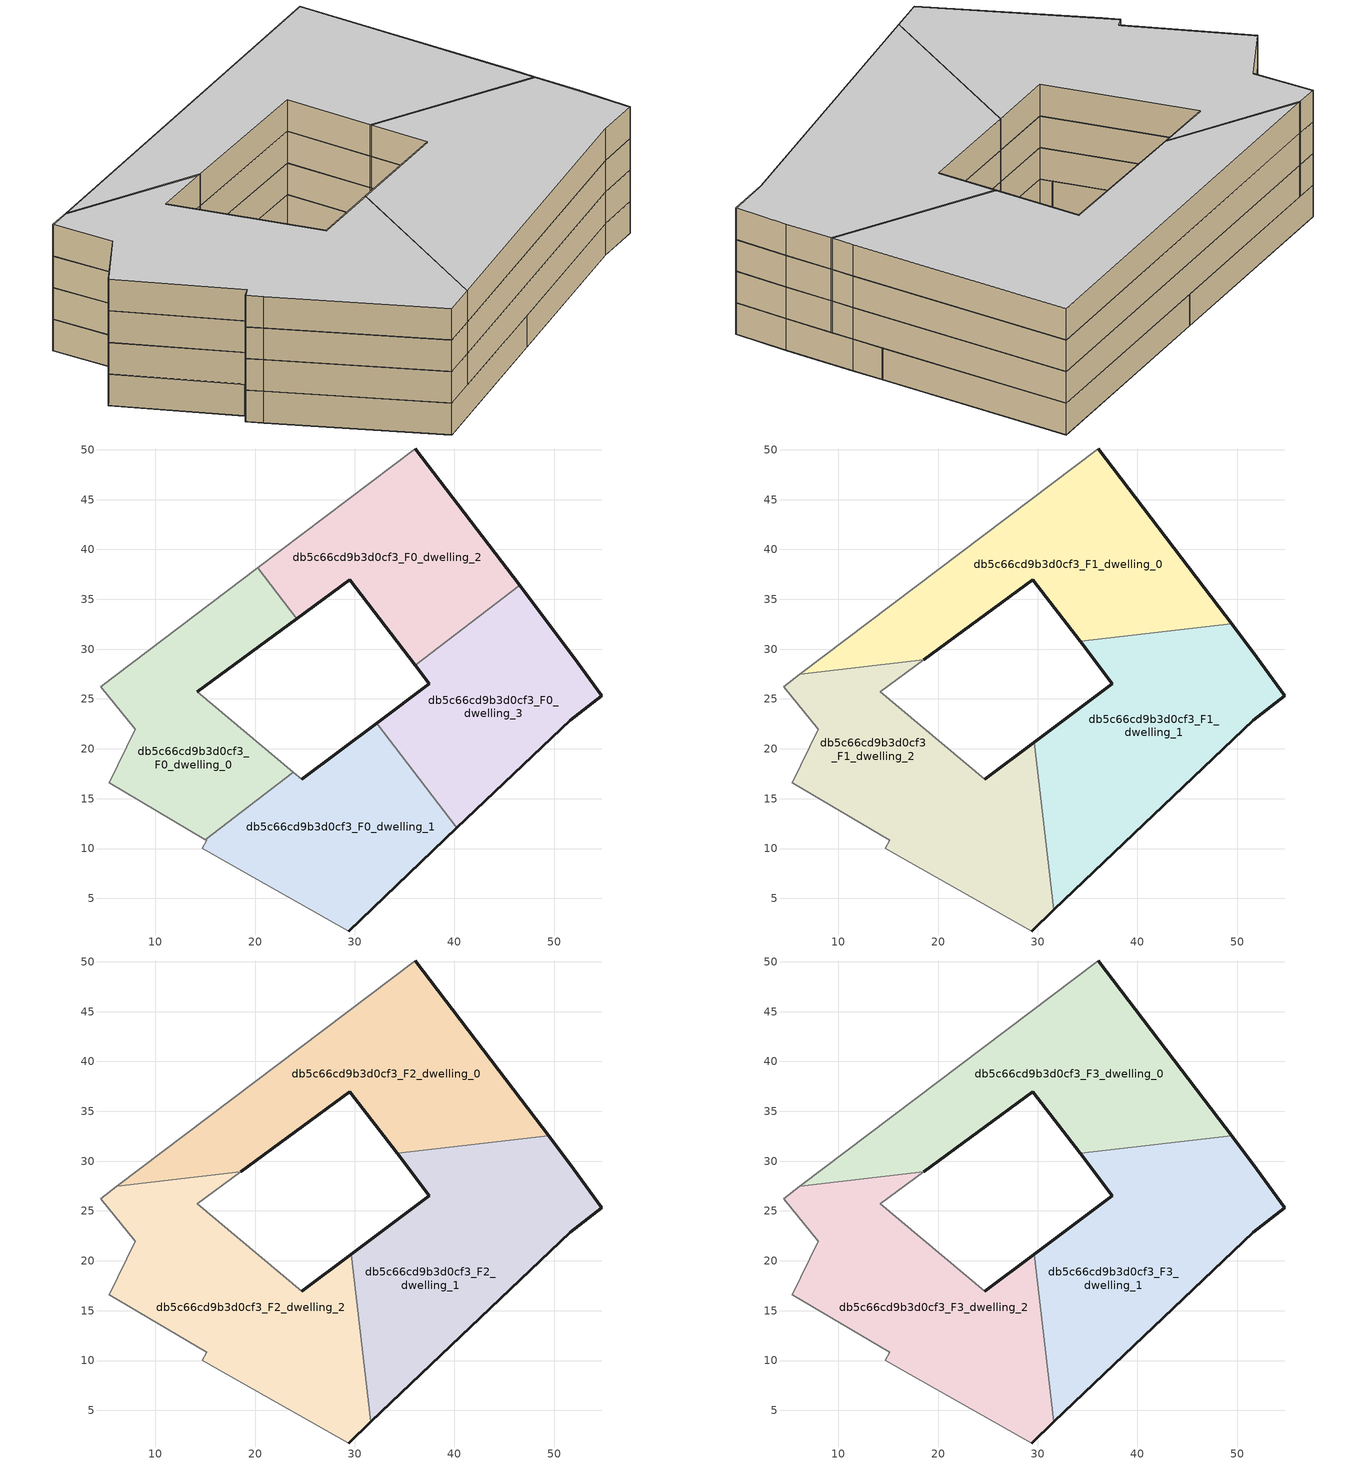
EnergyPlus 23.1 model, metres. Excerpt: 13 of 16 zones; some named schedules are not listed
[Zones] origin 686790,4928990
db5c66cd9b3d0cf3_F0_dwelling_0
 floor ground (EU_floor_Construction): 23.81,17.64 14.2,25.74 24.18,33.04 20.27,38.16 4.49,26.24 7.96,21.97 5.38,16.6 14.99,10.89 z0
 wall outside (EU_wall_Construction): 24.18,33.04 14.2,25.74 z0:3
 wall adiabatic (EU_wall_Construction): 14.2,25.74 23.81,17.64 / 14.99,10.89 5.38,16.6 7.96,21.97 4.49,26.24 20.27,38.16 z0:3
 wall to db5c66cd9b3d0cf3_F0_dwelling_2 (EU_wall_Construction): 20.27,38.16 24.18,33.04 z0:3
 wall to db5c66cd9b3d0cf3_F0_dwelling_1 (EU_wall_Construction): 23.81,17.64 14.99,10.89 z0:3
db5c66cd9b3d0cf3_F0_dwelling_1
 floor ground (EU_floor_Construction): 40.23,12.06 32.19,22.58 24.65,16.93 23.81,17.64 14.99,10.89 15.14,10.8 14.68,10.02 15.98,9.28 29.37,1.72 z0
 wall outside (EU_wall_Construction): 24.65,16.93 32.19,22.58 / 40.23,12.06 29.37,1.72 z0:3
 wall to db5c66cd9b3d0cf3_F0_dwelling_3 (EU_wall_Construction): 32.19,22.58 40.23,12.06 z0:3
 wall adiabatic (EU_wall_Construction): 29.37,1.72 15.98,9.28 14.68,10.02 15.14,10.8 14.99,10.89 / 23.81,17.64 24.65,16.93 z0:3
db5c66cd9b3d0cf3_F0_dwelling_2
 floor ground (EU_floor_Construction): 46.54,36.39 36.06,50.08 20.27,38.16 24.18,33.04 29.51,36.94 36.07,28.39 z0
 wall outside (EU_wall_Construction): 36.06,50.08 46.54,36.39 / 36.07,28.39 29.51,36.94 24.18,33.04 z0:3
 wall adiabatic (EU_wall_Construction): 20.27,38.16 36.06,50.08 z0:3
 wall to db5c66cd9b3d0cf3_F0_dwelling_3 (EU_wall_Construction): 46.54,36.39 36.07,28.39 z0:3
db5c66cd9b3d0cf3_F0_dwelling_3
 floor ground (EU_floor_Construction): 51.59,22.86 54.79,25.31 51.96,29.21 48.17,34.25 46.54,36.39 36.07,28.39 37.49,26.54 32.19,22.58 40.23,12.06 z0
 wall outside (EU_wall_Construction): 32.19,22.58 37.49,26.54 36.07,28.39 / 46.54,36.39 48.17,34.25 51.96,29.21 54.79,25.31 51.59,22.86 40.23,12.06 z0:3
db5c66cd9b3d0cf3_F1_dwelling_0
 floor to db5c66cd9b3d0cf3_F0_dwelling_2 (EU_floor_Construction): 46.54,36.39 36.06,50.08 20.27,38.16 24.18,33.04 29.51,36.94 34.24,30.79 40.11,31.48 z3
 floor to db5c66cd9b3d0cf3_F0_dwelling_0 (EU_floor_Construction): 24.18,33.04 20.27,38.16 6.12,27.47 18.57,28.94 z3
 floor to db5c66cd9b3d0cf3_F0_dwelling_3 (EU_floor_Construction): 49.43,32.57 48.17,34.25 46.54,36.39 40.11,31.48 z3
 wall outside (EU_wall_Construction): 34.23,30.79 29.51,36.94 18.57,28.94 / 36.06,50.08 48.17,34.25 49.43,32.57 z3:6
 wall to db5c66cd9b3d0cf3_F1_dwelling_1 (EU_wall_Construction): 49.43,32.57 34.23,30.79 z3:6
 wall to db5c66cd9b3d0cf3_F1_dwelling_2 (EU_wall_Construction): 18.57,28.94 6.12,27.47 z3:6
 wall adiabatic (EU_wall_Construction): 6.12,27.47 36.06,50.08 z3:6
db5c66cd9b3d0cf3_F1_dwelling_1
 floor to db5c66cd9b3d0cf3_F0_dwelling_1 (EU_floor_Construction): 40.23,12.06 32.19,22.58 29.62,20.65 31.6,3.84 z3
 floor to db5c66cd9b3d0cf3_F0_dwelling_3 (EU_floor_Construction): 51.59,22.86 54.79,25.31 51.96,29.21 49.43,32.57 40.11,31.48 36.08,28.39 37.49,26.54 32.19,22.58 40.23,12.06 z3
 floor to db5c66cd9b3d0cf3_F0_dwelling_2 (EU_floor_Construction): 40.11,31.48 34.24,30.79 36.08,28.39 z3
 wall outside (EU_wall_Construction): 49.43,32.57 51.96,29.21 54.79,25.31 51.59,22.86 31.6,3.84 / 29.62,20.66 37.49,26.54 34.23,30.79 z3:6
 wall to db5c66cd9b3d0cf3_F1_dwelling_2 (EU_wall_Construction): 31.6,3.84 29.62,20.66 z3:6
db5c66cd9b3d0cf3_F1_dwelling_2
 floor to db5c66cd9b3d0cf3_F0_dwelling_0 (EU_floor_Construction): 23.81,17.64 14.2,25.74 18.57,28.94 6.12,27.47 4.49,26.24 7.96,21.97 5.38,16.6 14.99,10.89 z3
 floor to db5c66cd9b3d0cf3_F0_dwelling_1 (EU_floor_Construction): 31.6,3.84 29.62,20.65 24.65,16.93 23.81,17.64 14.99,10.89 15.14,10.8 14.68,10.02 15.98,9.28 29.37,1.72 z3
 wall outside (EU_wall_Construction): 24.65,16.93 29.62,20.66 / 31.6,3.84 29.37,1.72 z3:6
 wall adiabatic (EU_wall_Construction): 18.57,28.94 14.2,25.74 24.65,16.93 / 29.37,1.72 15.98,9.28 14.68,10.02 15.14,10.8 5.38,16.6 7.96,21.97 4.49,26.24 6.12,27.47 z3:6
db5c66cd9b3d0cf3_F2_dwelling_0
 floor to db5c66cd9b3d0cf3_F1_dwelling_0 (EU_floor_Construction): 49.43,32.57 48.17,34.25 36.06,50.08 6.12,27.47 18.57,28.94 29.51,36.94 34.23,30.79 z6
 wall outside (EU_wall_Construction): 34.23,30.79 29.51,36.94 18.57,28.94 / 36.06,50.08 48.17,34.25 49.43,32.57 z6:9
 wall to db5c66cd9b3d0cf3_F2_dwelling_1 (EU_wall_Construction): 49.43,32.57 34.23,30.79 z6:9
 wall to db5c66cd9b3d0cf3_F2_dwelling_2 (EU_wall_Construction): 18.57,28.94 6.12,27.47 z6:9
 wall adiabatic (EU_wall_Construction): 6.12,27.47 36.06,50.08 z6:9
db5c66cd9b3d0cf3_F2_dwelling_1
 floor to db5c66cd9b3d0cf3_F1_dwelling_1 (EU_floor_Construction): 51.59,22.86 54.79,25.31 51.96,29.21 49.43,32.57 34.23,30.79 37.49,26.54 29.62,20.66 31.6,3.84 z6
 wall outside (EU_wall_Construction): 49.43,32.57 51.96,29.21 54.79,25.31 51.59,22.86 31.6,3.84 / 29.62,20.66 37.49,26.54 34.23,30.79 z6:9
 wall to db5c66cd9b3d0cf3_F2_dwelling_2 (EU_wall_Construction): 31.6,3.84 29.62,20.66 z6:9
db5c66cd9b3d0cf3_F2_dwelling_2
 floor to db5c66cd9b3d0cf3_F1_dwelling_2 (EU_floor_Construction): 31.6,3.84 29.62,20.66 24.65,16.93 14.2,25.74 18.57,28.94 6.12,27.47 4.49,26.24 7.96,21.97 5.38,16.6 15.14,10.8 14.68,10.02 15.98,9.28 29.37,1.72 z6
 wall outside (EU_wall_Construction): 24.65,16.93 29.62,20.66 / 31.6,3.84 29.37,1.72 z6:9
 wall adiabatic (EU_wall_Construction): 18.57,28.94 14.2,25.74 24.65,16.93 / 29.37,1.72 15.98,9.28 14.68,10.02 15.14,10.8 5.38,16.6 7.96,21.97 4.49,26.24 6.12,27.47 z6:9
db5c66cd9b3d0cf3_F3_dwelling_0
 floor to db5c66cd9b3d0cf3_F2_dwelling_0 (EU_floor_Construction): 49.43,32.57 48.17,34.25 36.06,50.08 6.12,27.47 18.57,28.94 29.51,36.94 34.23,30.79 z9
 wall outside (EU_wall_Construction): 34.23,30.79 29.51,36.94 18.57,28.94 / 36.06,50.08 48.17,34.25 49.43,32.57 z9:12
 wall to db5c66cd9b3d0cf3_F3_dwelling_1 (EU_wall_Construction): 49.43,32.57 34.23,30.79 z9:12
 wall to db5c66cd9b3d0cf3_F3_dwelling_2 (EU_wall_Construction): 18.57,28.94 6.12,27.47 z9:12
 wall adiabatic (EU_wall_Construction): 6.12,27.47 36.06,50.08 z9:12
 ceiling to db5c66cd9b3d0cf3_F4_dwelling_0 (EU_floor_Construction): 36.06,50.08 48.17,34.25 49.43,32.57 34.23,30.79 29.51,36.94 18.57,28.94 6.12,27.47 z12
db5c66cd9b3d0cf3_F3_dwelling_1
 floor to db5c66cd9b3d0cf3_F2_dwelling_1 (EU_floor_Construction): 51.59,22.86 54.79,25.31 51.96,29.21 49.43,32.57 34.23,30.79 37.49,26.54 29.62,20.66 31.6,3.84 z9
 wall outside (EU_wall_Construction): 49.43,32.57 51.96,29.21 54.79,25.31 51.59,22.86 31.6,3.84 / 29.62,20.66 37.49,26.54 34.23,30.79 z9:12
 wall to db5c66cd9b3d0cf3_F3_dwelling_2 (EU_wall_Construction): 31.6,3.84 29.62,20.66 z9:12
 ceiling to db5c66cd9b3d0cf3_F4_dwelling_1 (EU_floor_Construction): 51.96,29.21 54.79,25.31 51.59,22.86 31.6,3.84 29.62,20.66 37.49,26.54 34.23,30.79 49.43,32.57 z12
db5c66cd9b3d0cf3_F3_dwelling_2
 floor to db5c66cd9b3d0cf3_F2_dwelling_2 (EU_floor_Construction): 31.6,3.84 29.62,20.66 24.65,16.93 14.2,25.74 18.57,28.94 6.12,27.47 4.49,26.24 7.96,21.97 5.38,16.6 15.14,10.8 14.68,10.02 15.98,9.28 29.37,1.72 z9
 wall outside (EU_wall_Construction): 24.65,16.93 29.62,20.66 / 31.6,3.84 29.37,1.72 z9:12
 wall adiabatic (EU_wall_Construction): 18.57,28.94 14.2,25.74 24.65,16.93 / 29.37,1.72 15.98,9.28 14.68,10.02 15.14,10.8 5.38,16.6 7.96,21.97 4.49,26.24 6.12,27.47 z9:12
 ceiling to db5c66cd9b3d0cf3_F4_dwelling_2 (EU_floor_Construction): 29.62,20.66 31.6,3.84 29.37,1.72 15.98,9.28 14.68,10.02 15.14,10.8 5.38,16.6 7.96,21.97 4.49,26.24 6.12,27.47 18.57,28.94 14.2,25.74 24.65,16.93 z12
[Building]
EU S2 Campaign: North Axis=0; Terrain=City; Solar Distribution=FullExterior
[Site:Location]
Bologna: Latitude=44.5; Longitude=11.25; Time Zone=1; Elevation=37
[SizingPeriod:WeatherFileDays]
AnnualSizingPeriod: Begin Month=1; Begin Day of Month=1; End Month=12; End Day of Month=31; Day of Week for Start Day=Monday; Use Weather File Daylight Saving Period=No; Use Weather File Rain and Snow Indicators=No
[MATERIAL]
EU_InternalMass_Material: Roughness=MediumRough; Thickness=0.1; Conductivity=1; Density=1800; Specific Heat=900; Thermal Absorptance=0.9; Solar Absorptance=0.7; Visible Absorptance=0.7
[MATERIAL:NOMASS] Roughness=MediumRough; Thermal Absorptance=0.9; Solar Absorptance=0.7; Visible Absorptance=0.7
Name | Thermal Resistance
EU_wall_NoMass | 0.905828
EU_floor_NoMass | 0.67114
[CONSTRUCTION]
EU_wall_Construction: EU_wall_NoMass
EU_floor_Construction: EU_floor_NoMass
EU_InternalMass_Construction: EU_InternalMass_Material
[ZONE] Type=1; Multiplier=1; Ceiling Height=autocalculate; Floor Area=autocalculate; Part of Total Floor Area=Yes
Name | Volume
db5c66cd9b3d0cf3_F0_dwelling_0 | 811.865
db5c66cd9b3d0cf3_F1_dwelling_0; db5c66cd9b3d0cf3_F2_dwelling_0; db5c66cd9b3d0cf3_F3_dwelling_0; db5c66cd9b3d0cf3_F1_dwelling_2; db5c66cd9b3d0cf3_F2_dwelling_2; db5c66cd9b3d0cf3_F3_dwelling_2 | 1082.5
db5c66cd9b3d0cf3_F0_dwelling_1 | 811.838
db5c66cd9b3d0cf3_F1_dwelling_1; db5c66cd9b3d0cf3_F2_dwelling_1; db5c66cd9b3d0cf3_F3_dwelling_1 | 1082.47
db5c66cd9b3d0cf3_F0_dwelling_2 | 811.887
db5c66cd9b3d0cf3_F0_dwelling_3 | 811.872
[INTERNALMASS] Construction=EU_InternalMass_Construction
Name | Zone or ZoneList | Surface Area
db5c66cd9b3d0cf3_F0_dwelling_0_EU_InternalMass | db5c66cd9b3d0cf3_F0_dwelling_0 | 270.622
db5c66cd9b3d0cf3_F0_dwelling_1_EU_InternalMass | db5c66cd9b3d0cf3_F0_dwelling_1 | 270.616
db5c66cd9b3d0cf3_F0_dwelling_2_EU_InternalMass | db5c66cd9b3d0cf3_F0_dwelling_2 | 270.629
db5c66cd9b3d0cf3_F0_dwelling_3_EU_InternalMass | db5c66cd9b3d0cf3_F0_dwelling_3 | 270.624
db5c66cd9b3d0cf3_F1_dwelling_0_EU_InternalMass | db5c66cd9b3d0cf3_F1_dwelling_0 | 360.834
db5c66cd9b3d0cf3_F1_dwelling_1_EU_InternalMass | db5c66cd9b3d0cf3_F1_dwelling_1 | 360.829
db5c66cd9b3d0cf3_F1_dwelling_2_EU_InternalMass | db5c66cd9b3d0cf3_F1_dwelling_2 | 360.832
db5c66cd9b3d0cf3_F2_dwelling_0_EU_InternalMass | db5c66cd9b3d0cf3_F2_dwelling_0 | 360.834
db5c66cd9b3d0cf3_F2_dwelling_1_EU_InternalMass | db5c66cd9b3d0cf3_F2_dwelling_1 | 360.829
db5c66cd9b3d0cf3_F2_dwelling_2_EU_InternalMass | db5c66cd9b3d0cf3_F2_dwelling_2 | 360.832
db5c66cd9b3d0cf3_F3_dwelling_0_EU_InternalMass | db5c66cd9b3d0cf3_F3_dwelling_0 | 360.834
db5c66cd9b3d0cf3_F3_dwelling_1_EU_InternalMass | db5c66cd9b3d0cf3_F3_dwelling_1 | 360.829
db5c66cd9b3d0cf3_F3_dwelling_2_EU_InternalMass | db5c66cd9b3d0cf3_F3_dwelling_2 | 360.832
[OTHEREQUIPMENT] Fuel Type=Electricity; Design Level Calculation Method=Watts/Area; Power per Zone Floor Area=1; Fraction Latent=0; Fraction Radiant=0; Fraction Lost=0; Carbon Dioxide Generation Rate=0; EndUse Subcategory=EU_Step8_InternalGains
Name | Zone or ZoneList or Space or SpaceList | Schedule
EU_Step8_InternalGain_db5c66cd9b3d0cf3_F0_dwelling_0_f000 | db5c66cd9b3d0cf3_F0_dwelling_0 | EU_Step8_GainSchedule_db5c66cd9b3d0cf3_F0_dwelling_0_f000
EU_Step8_InternalGain_db5c66cd9b3d0cf3_F0_dwelling_1_f000 | db5c66cd9b3d0cf3_F0_dwelling_1 | EU_Step8_GainSchedule_db5c66cd9b3d0cf3_F0_dwelling_1_f000
EU_Step8_InternalGain_db5c66cd9b3d0cf3_F0_dwelling_2_f000 | db5c66cd9b3d0cf3_F0_dwelling_2 | EU_Step8_GainSchedule_db5c66cd9b3d0cf3_F0_dwelling_2_f000
EU_Step8_InternalGain_db5c66cd9b3d0cf3_F0_dwelling_3_f000 | db5c66cd9b3d0cf3_F0_dwelling_3 | EU_Step8_GainSchedule_db5c66cd9b3d0cf3_F0_dwelling_3_f000
EU_Step8_InternalGain_db5c66cd9b3d0cf3_F1_dwelling_0_f000 | db5c66cd9b3d0cf3_F1_dwelling_0 | EU_Step8_GainSchedule_db5c66cd9b3d0cf3_F1_dwelling_0_f000
EU_Step8_InternalGain_db5c66cd9b3d0cf3_F1_dwelling_1_f000 | db5c66cd9b3d0cf3_F1_dwelling_1 | EU_Step8_GainSchedule_db5c66cd9b3d0cf3_F1_dwelling_1_f000
EU_Step8_InternalGain_db5c66cd9b3d0cf3_F1_dwelling_2_f000 | db5c66cd9b3d0cf3_F1_dwelling_2 | EU_Step8_GainSchedule_db5c66cd9b3d0cf3_F1_dwelling_2_f000
EU_Step8_InternalGain_db5c66cd9b3d0cf3_F2_dwelling_0_f000 | db5c66cd9b3d0cf3_F2_dwelling_0 | EU_Step8_GainSchedule_db5c66cd9b3d0cf3_F2_dwelling_0_f000
EU_Step8_InternalGain_db5c66cd9b3d0cf3_F2_dwelling_1_f000 | db5c66cd9b3d0cf3_F2_dwelling_1 | EU_Step8_GainSchedule_db5c66cd9b3d0cf3_F2_dwelling_1_f000
EU_Step8_InternalGain_db5c66cd9b3d0cf3_F2_dwelling_2_f000 | db5c66cd9b3d0cf3_F2_dwelling_2 | EU_Step8_GainSchedule_db5c66cd9b3d0cf3_F2_dwelling_2_f000
EU_Step8_InternalGain_db5c66cd9b3d0cf3_F3_dwelling_0_f000 | db5c66cd9b3d0cf3_F3_dwelling_0 | EU_Step8_GainSchedule_db5c66cd9b3d0cf3_F3_dwelling_0_f000
EU_Step8_InternalGain_db5c66cd9b3d0cf3_F3_dwelling_1_f000 | db5c66cd9b3d0cf3_F3_dwelling_1 | EU_Step8_GainSchedule_db5c66cd9b3d0cf3_F3_dwelling_1_f000
EU_Step8_InternalGain_db5c66cd9b3d0cf3_F3_dwelling_2_f000 | db5c66cd9b3d0cf3_F3_dwelling_2 | EU_Step8_GainSchedule_db5c66cd9b3d0cf3_F3_dwelling_2_f000
[ZONEVENTILATION:DESIGNFLOWRATE] Schedule=EU_AlwaysOn; Design Flow Rate Calculation Method=AirChanges/Hour; Air Changes per Hour=0.73129; Ventilation Type=Natural; Fan Pressure Rise=0; Fan Total Efficiency=1; Constant Term Coefficient=1; Temperature Term Coefficient=0; Velocity Term Coefficient=0; Velocity Squared Term Coefficient=0; Minimum Indoor Temperature=-100; Maximum Indoor Temperature=100; Delta Temperature=-100; Minimum Outdoor Temperature=-100; Maximum Outdoor Temperature=100; Maximum Wind Speed=40
Name | Zone or ZoneList or Space or SpaceList
EU_ConstantAir_db5c66cd9b3d0cf3_F0_dwelling_0 | db5c66cd9b3d0cf3_F0_dwelling_0
EU_ConstantAir_db5c66cd9b3d0cf3_F0_dwelling_1 | db5c66cd9b3d0cf3_F0_dwelling_1
EU_ConstantAir_db5c66cd9b3d0cf3_F0_dwelling_2 | db5c66cd9b3d0cf3_F0_dwelling_2
EU_ConstantAir_db5c66cd9b3d0cf3_F0_dwelling_3 | db5c66cd9b3d0cf3_F0_dwelling_3
EU_ConstantAir_db5c66cd9b3d0cf3_F1_dwelling_0 | db5c66cd9b3d0cf3_F1_dwelling_0
EU_ConstantAir_db5c66cd9b3d0cf3_F1_dwelling_1 | db5c66cd9b3d0cf3_F1_dwelling_1
EU_ConstantAir_db5c66cd9b3d0cf3_F1_dwelling_2 | db5c66cd9b3d0cf3_F1_dwelling_2
EU_ConstantAir_db5c66cd9b3d0cf3_F2_dwelling_0 | db5c66cd9b3d0cf3_F2_dwelling_0
EU_ConstantAir_db5c66cd9b3d0cf3_F2_dwelling_1 | db5c66cd9b3d0cf3_F2_dwelling_1
EU_ConstantAir_db5c66cd9b3d0cf3_F2_dwelling_2 | db5c66cd9b3d0cf3_F2_dwelling_2
EU_ConstantAir_db5c66cd9b3d0cf3_F3_dwelling_0 | db5c66cd9b3d0cf3_F3_dwelling_0
EU_ConstantAir_db5c66cd9b3d0cf3_F3_dwelling_1 | db5c66cd9b3d0cf3_F3_dwelling_1
EU_ConstantAir_db5c66cd9b3d0cf3_F3_dwelling_2 | db5c66cd9b3d0cf3_F3_dwelling_2
[HVACTEMPLATE:THERMOSTAT] Constant Heating Setpoint=20; Constant Cooling Setpoint=50
EU_HeatOnly_db5c66cd9b3d0cf3_F0_dwelling_0; EU_HeatOnly_db5c66cd9b3d0cf3_F0_dwelling_1; EU_HeatOnly_db5c66cd9b3d0cf3_F0_dwelling_2; EU_HeatOnly_db5c66cd9b3d0cf3_F0_dwelling_3; EU_HeatOnly_db5c66cd9b3d0cf3_F1_dwelling_0; EU_HeatOnly_db5c66cd9b3d0cf3_F1_dwelling_1; EU_HeatOnly_db5c66cd9b3d0cf3_F1_dwelling_2; EU_HeatOnly_db5c66cd9b3d0cf3_F2_dwelling_0; EU_HeatOnly_db5c66cd9b3d0cf3_F2_dwelling_1; EU_HeatOnly_db5c66cd9b3d0cf3_F2_dwelling_2; EU_HeatOnly_db5c66cd9b3d0cf3_F3_dwelling_0; EU_HeatOnly_db5c66cd9b3d0cf3_F3_dwelling_1; EU_HeatOnly_db5c66cd9b3d0cf3_F3_dwelling_2; EU_HeatOnly_db5c66cd9b3d0cf3_F4_dwelling_0; EU_HeatOnly_db5c66cd9b3d0cf3_F4_dwelling_1; EU_HeatOnly_db5c66cd9b3d0cf3_F4_dwelling_2
[HVACTEMPLATE:ZONE:IDEALLOADSAIRSYSTEM] System Availability Schedule=EU_AlwaysOn; Maximum Heating Supply Air Temperature=50; Minimum Cooling Supply Air Temperature=13; Maximum Heating Supply Air Humidity Ratio=0.0156; Minimum Cooling Supply Air Humidity Ratio=0.0077; Heating Limit=NoLimit; Cooling Limit=NoLimit; Heating Availability Schedule=EU_AlwaysOn; Cooling Availability Schedule=EU_CoolingOff; Dehumidification Control Type=ConstantSensibleHeatRatio; Cooling Sensible Heat Ratio=0.7; Dehumidification Setpoint=60; Humidification Control Type=None; Humidification Setpoint=30; Outdoor Air Method=None; Outdoor Air Flow Rate per Person=0.00944; Outdoor Air Flow Rate per Zone Floor Area=0; Outdoor Air Flow Rate per Zone=0; Demand Controlled Ventilation Type=None; Outdoor Air Economizer Type=NoEconomizer; Heat Recovery Type=None; Sensible Heat Recovery Effectiveness=0.7; Latent Heat Recovery Effectiveness=0.65
Name | Template Thermostat
db5c66cd9b3d0cf3_F0_dwelling_0 | EU_HeatOnly_db5c66cd9b3d0cf3_F0_dwelling_0
db5c66cd9b3d0cf3_F0_dwelling_1 | EU_HeatOnly_db5c66cd9b3d0cf3_F0_dwelling_1
db5c66cd9b3d0cf3_F0_dwelling_2 | EU_HeatOnly_db5c66cd9b3d0cf3_F0_dwelling_2
db5c66cd9b3d0cf3_F0_dwelling_3 | EU_HeatOnly_db5c66cd9b3d0cf3_F0_dwelling_3
